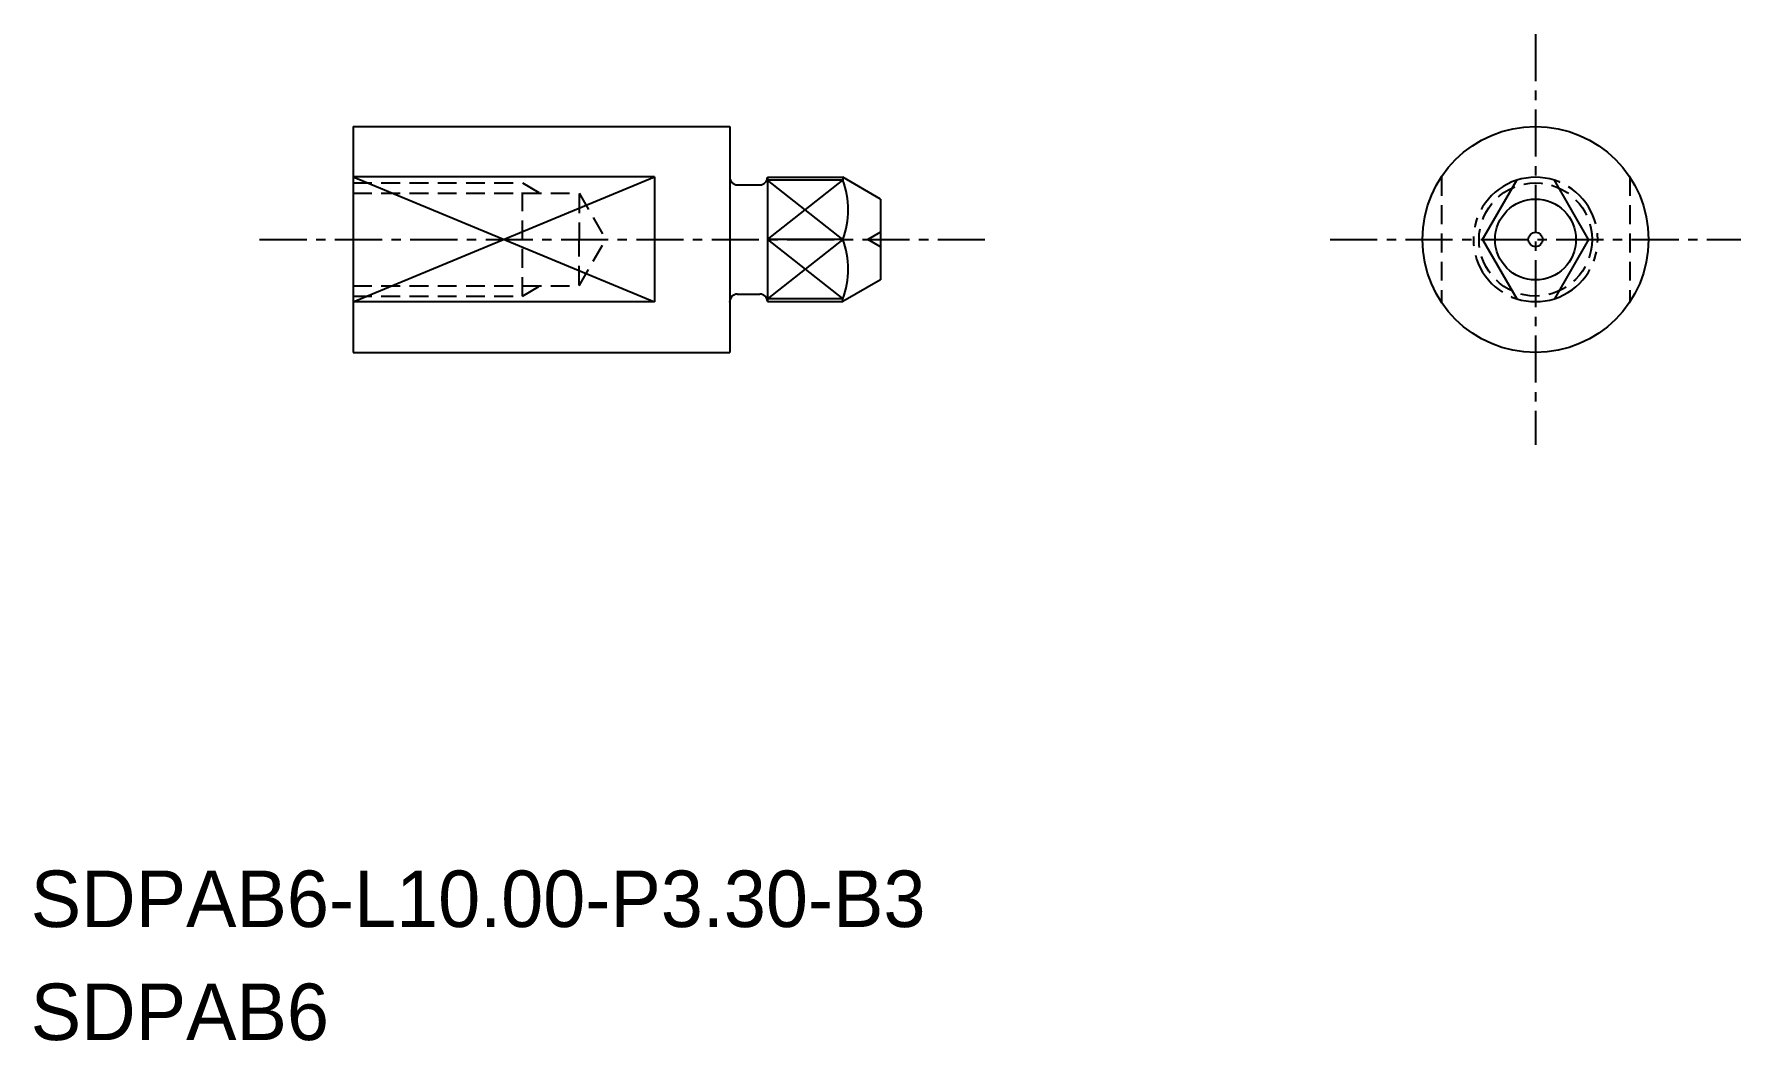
# Model space of a CAD drawing. Extents: x -1328.4 to -1283.1, y -450 to -423.2.
import ezdxf

# ---------------------------------------------------------------- set-up
doc = ezdxf.new("R2010")
doc.units = 0
for name, pattern in [('CENTER', [2, 1.25, -0.25, 0.25, -0.25]), ('DASHED', [0.75, 0.5, -0.25]), ('PHANTOM', [2.5, 1.25, -0.25, 0.25, -0.25, 0.25, -0.25])]:
    doc.linetypes.add(name, pattern=pattern)
doc.layers.get('0').update_dxf_attribs({"linetype": 'CONTINUOUS'})
doc.layers.add('CENTER', color=1, linetype='CENTER')

msp = doc.modelspace()

# ---------------------------------------------------------------- linework, layer by layer
for p, q in [((-1319.903, -425.698), (-1319.903, -431.698)), ((-1309.903, -425.698), (-1309.903, -431.698)), ((-1311.903, -427.039), (-1319.903, -427.039)), ((-1311.903, -427.039), (-1311.903, -430.356)), ((-1308.903, -427.048), (-1308.903, -430.348)), ((-1306.903, -427.125), (-1308.903, -427.125)), ((-1305.903, -427.625), (-1306.903, -427.048)), ((-1306.903, -428.698), (-1308.903, -428.698)), ((-1305.903, -429.77), (-1306.903, -430.348)), ((-1306.903, -430.27), (-1308.903, -430.27)), ((-1311.903, -430.356), (-1319.903, -430.356))]:
    msp.add_line(p, q)
at = {"color": 7, "linetype": 'CONTINUOUS'}
for p, q in [((-1319.903, -425.698), (-1309.903, -425.698)), ((-1309.903, -427.038), (-1309.903, -427.048)), ((-1308.903, -427.048), (-1308.903, -427.048)), ((-1308.903, -427.048), (-1306.903, -427.048)), ((-1289.925, -428.698), (-1289.017, -427.125)), ((-1287.109, -428.698), (-1288.017, -427.125)), ((-1309.703, -427.248), (-1309.103, -427.248)), ((-1289.925, -428.698), (-1289.017, -430.27)), ((-1287.109, -428.698), (-1288.017, -430.27)), ((-1309.903, -430.358), (-1309.903, -430.348)), ((-1309.703, -430.148), (-1309.103, -430.148)), ((-1308.903, -430.348), (-1306.903, -430.348)), ((-1308.903, -430.348), (-1308.903, -430.348)), ((-1319.903, -431.698), (-1309.903, -431.698))]:
    msp.add_line(p, q, dxfattribs=at)
at = {"color": 3}
for p, q in [((-1319.903, -427.039), (-1311.903, -430.356)), ((-1319.903, -430.356), (-1311.903, -427.039)), ((-1306.903, -428.698), (-1308.903, -427.125)), ((-1308.903, -428.698), (-1306.903, -427.125)), ((-1305.903, -428.506), (-1306.242, -428.698)), ((-1308.903, -428.698), (-1306.903, -430.27)), ((-1306.903, -428.698), (-1308.903, -430.27)), ((-1305.903, -428.89), (-1306.242, -428.698))]:
    msp.add_line(p, q, dxfattribs=at)
at = {"linetype": 'CONTINUOUS'}
for p, q in [((-1306.903, -427.048), (-1306.903, -427.125)), ((-1305.903, -427.625), (-1305.903, -429.77)), ((-1306.903, -430.348), (-1306.903, -430.27))]:
    msp.add_line(p, q, dxfattribs=at)
at = {"color": 3, "linetype": 'DASHED'}
for p, q in [((-1291.017, -427.039), (-1291.017, -430.356)), ((-1286.017, -427.039), (-1286.017, -430.356)), ((-1319.903, -427.198), (-1315.403, -427.198)), ((-1319.903, -427.468), (-1313.903, -427.468)), ((-1315.403, -427.198), (-1314.935, -427.468)), ((-1315.403, -430.198), (-1315.403, -427.198)), ((-1313.903, -427.468), (-1313.193, -428.698)), ((-1313.903, -427.498), (-1313.903, -428.698)), ((-1313.903, -429.927), (-1313.193, -428.698)), ((-1313.903, -429.898), (-1313.903, -428.698)), ((-1319.903, -429.927), (-1313.903, -429.927)), ((-1319.903, -430.198), (-1315.403, -430.198)), ((-1315.403, -430.198), (-1314.935, -429.927))]:
    msp.add_line(p, q, dxfattribs=at)
at = {"linetype": 'CONTINUOUS'}
msp.add_circle((-1288.517, -428.698), 3, dxfattribs=at)
at = {"color": 3, "linetype": 'DASHED'}
msp.add_circle((-1288.517, -428.698), 1.5, dxfattribs=at)
for radius in [1.073, 0.192]:
    msp.add_circle((-1288.517, -428.698), radius)
at = {"color": 7, "linetype": 'CONTINUOUS'}
for centre, start, end in [((-1309.703, -427.048), 180, 270), ((-1309.103, -427.048), 270, 0), ((-1309.703, -430.348), 90, 180), ((-1309.103, -430.348), 0, 90)]:
    msp.add_arc(centre, 0.2, start, end, dxfattribs=at)
for centre in [(-1309.003, -427.911), (-1309.003, -429.484)]:
    msp.add_arc(centre, 2.242, 339.474, 20.526)
at = {"color": 3, "linetype": 'PHANTOM'}
for start, end in [(107.6397, 252.3603), (287.6397, 72.3603)]:
    msp.add_arc((-1288.517, -428.698), 1.65, start, end, dxfattribs=at)
at = {"linetype": 'CONTINUOUS'}
for start, end in [(72.3603, 107.6397), (252.3603, 287.6397)]:
    msp.add_arc((-1288.517, -428.698), 1.65, start, end, dxfattribs=at)
at = {"color": 7, "linetype": 'CONTINUOUS'}
msp.add_point((-1319.903, -428.698), dxfattribs=at)
at = {"layer": 'CENTER', "color": 1, "linetype": 'CENTER'}
for p, q in [((-1288.517, -423.248), (-1288.517, -434.148)), ((-1322.382, -428.698), (-1302.903, -428.698)), ((-1293.967, -428.698), (-1283.067, -428.698))]:
    msp.add_line(p, q, dxfattribs=at)

# ---------------------------------------------------------------- texts
for s, p in [('SDPAB6-L10.00-P3.30-B3', (-1328.458, -446.947)), ('SDPAB6', (-1328.458, -449.947))]:
    msp.add_text(s, height=1.5).set_placement(p)

doc.saveas('drawing.dxf')
